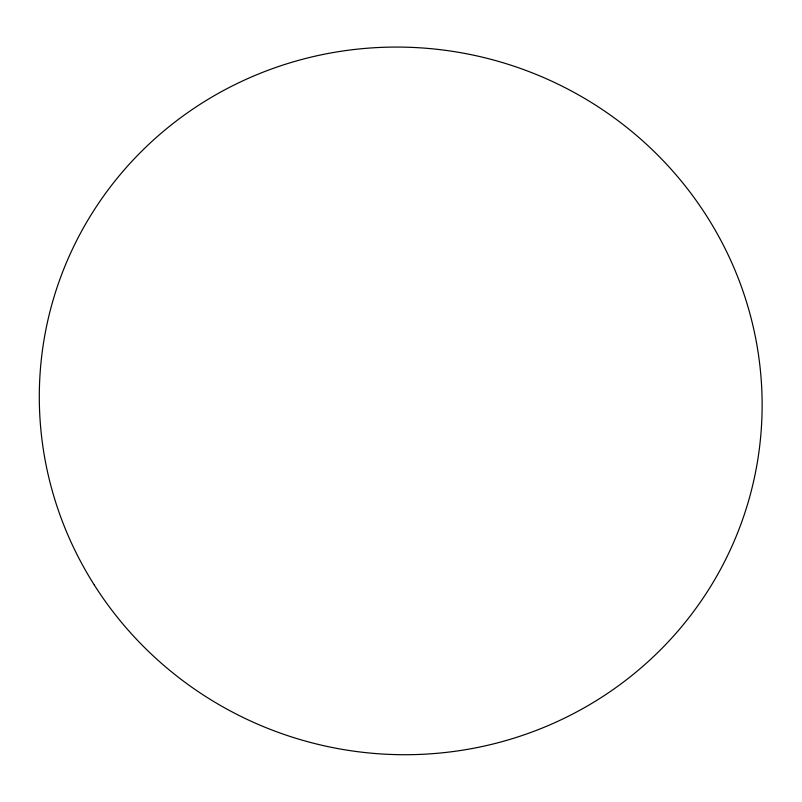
<?xml version="1.0" encoding="UTF-8"?>
<svg xmlns="http://www.w3.org/2000/svg" width="802" height="802" viewBox="0 0 802 802"><rect width="100%" height="100%" fill="white"/><g stroke="black" fill="none" stroke-linecap="round" stroke-linejoin="round"><path stroke-width="1.2" d="M94.335 585.059A361.943 353.281 14.4 0 0 719.935 570.433A361.943 353.281 14.4 0 0 387.867 47.168A361.943 353.281 14.4 0 0 94.335 585.059"/></g></svg>
